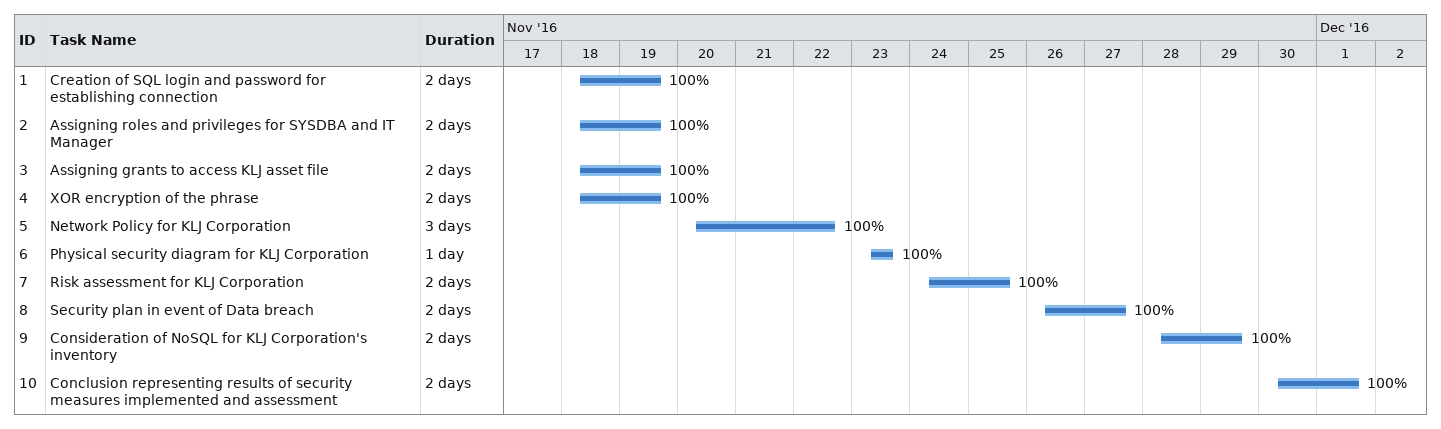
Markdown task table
| ID | Task | Duration | Start | Finish | % complete |
|---|---|---|---|---|---|
| 1 | Creation of SQL login and password for establishing connection | 2d | 2016-11-18 | 2016-11-19 | 100 |
| 2 | Assigning roles and privileges for SYSDBA and IT Manager | 2d | 2016-11-18 | 2016-11-19 | 100 |
| 3 | Assigning grants to access KLJ asset file | 2d | 2016-11-18 | 2016-11-19 | 100 |
| 4 | XOR encryption of the phrase | 2d | 2016-11-18 | 2016-11-19 | 100 |
| 5 | Network Policy for KLJ Corporation | 3d | 2016-11-20 | 2016-11-22 | 100 |
| 6 | Physical security diagram for KLJ Corporation | 1d | 2016-11-23 | 2016-11-23 | 100 |
| 7 | Risk assessment for KLJ Corporation | 2d | 2016-11-24 | 2016-11-25 | 100 |
| 8 | Security plan in event of Data breach | 2d | 2016-11-26 | 2016-11-27 | 100 |
| 9 | Consideration of NoSQL for KLJ Corporation's inventory | 2d | 2016-11-28 | 2016-11-29 | 100 |
| 10 | Conclusion representing results of security measures implemented and assessment | 2d | 2016-11-30 | 2016-12-01 | 100 |
